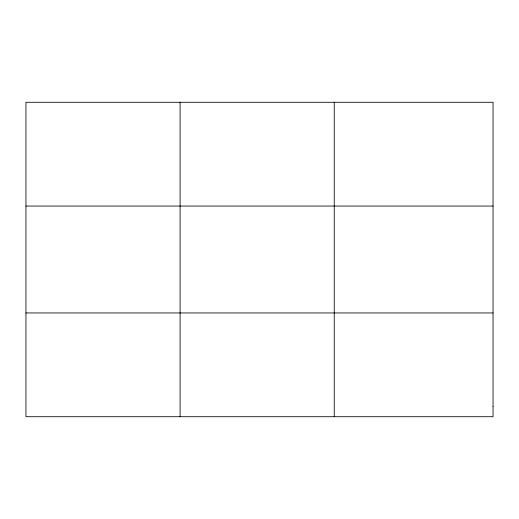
<?xml version="1.0" encoding="UTF-8"?>
<svg xmlns="http://www.w3.org/2000/svg" width="519" height="519" viewBox="0 0 519 519"><rect width="100%" height="100%" fill="white"/><g stroke="black" fill="none" stroke-linecap="round" stroke-linejoin="round"><path stroke-width="0.78" d="M180.093 102.288L180.093 416.712M334.236 102.288L334.236 416.712M25.95 206.049L493.05 206.049M25.95 312.951L493.05 312.951M493.05 406.338L493.05 416.712L25.95 416.712L25.95 102.288L493.05 102.288L493.05 406.338"/></g></svg>
